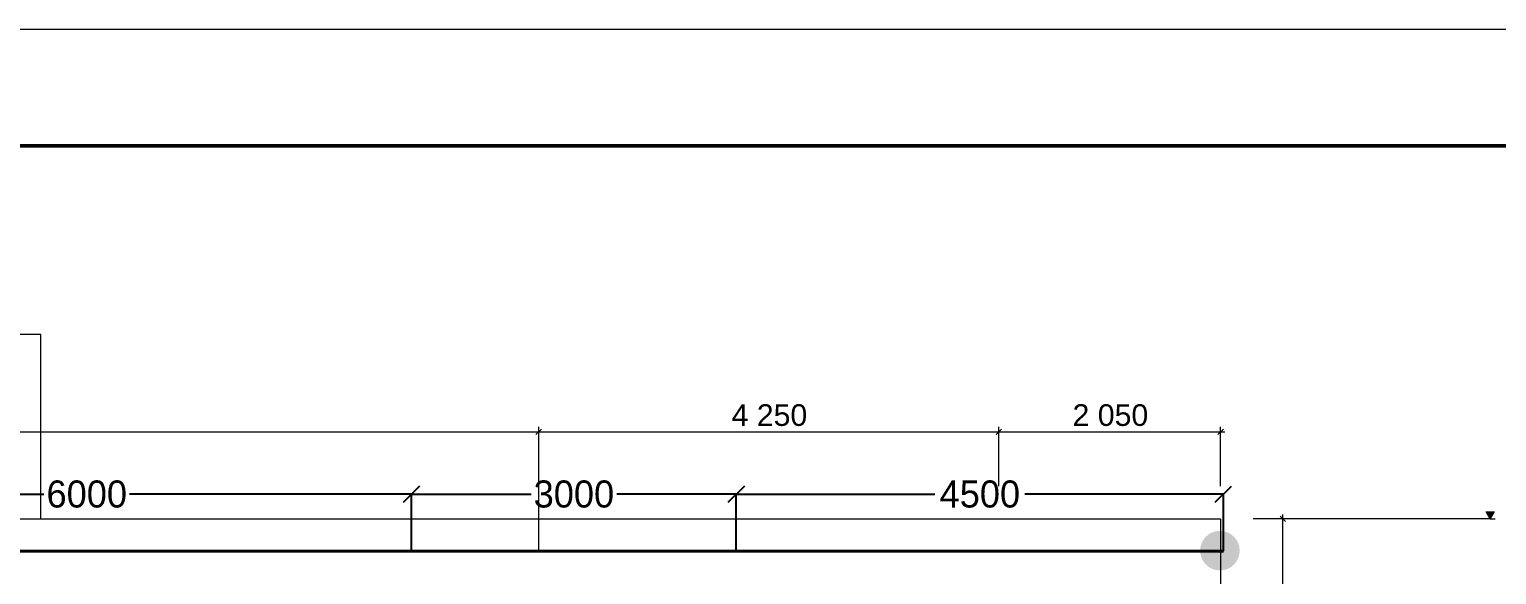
# Model space of a CAD drawing. Header units: millimetres. Extents: x 1499747 to 4230374, y -28481 to 441852.
# Drawn here: x 2741656 to 2755211, y 205418 to 210452 of the extents above; entities that cross this region are included whole.
import ezdxf
from ezdxf.enums import TextEntityAlignment as Align
from ezdxf.xclip import XClip

# ---------------------------------------------------------------- set-up
doc = ezdxf.new("R2010")
doc.units = ezdxf.units.MM
doc.header["$MEASUREMENT"] = 0
doc.header["$XCLIPFRAME"] = 0
doc.layers.add('0_ANNOT_Dimensions', color=7, linetype='Continuous')
for name, color, linetype, lineweight in [('1 Фасад_42_Конструктив - Стены Ненесущие Газоблок_Ном._пера__1_Ном._пера__7', 7, 'Continuous', 18), ('1 Фасад_42_Парапет_Ном._пера__20_Ном._пера__1', 1, 'Continuous', 18), ('1 Фасад_42_Размер - Общий_Ном._пера__1_Ном._пера__7', 7, 'Continuous', 18), ('Кабель 2x4mm', 200, 'Continuous', 30), ('Кабель 2х6 mm', 150, 'Continuous', 30)]:
    doc.layers.add(name, color=color, linetype=linetype, lineweight=lineweight)
doc.styles.add('СГЕНЕРИР_СТИЛЬ_2', font='arial.ttf')
doc.styles.add('СПДС', font='isocpeur.ttf', dxfattribs={"width": 0.9})
doc.dimstyles.get("Standard").update_dxf_attribs({"dimtxt": 0.18, "dimasz": 0.18, "dimexe": 0.18, "dimexo": 0.0625, "dimgap": 0.09, "dimtad": 0, "dimtih": 1, "dimtoh": 1, "dimdec": 4, "dimzin": 0, "dimdsep": 46, "dimtxsty": 'Standard', "dimcen": 0.09, "dimadec": 0, "dimazin": 0, "dimtfac": 1, "dimtdec": 4, "dimtofl": 0, "dimtmove": 0, "dimatfit": 3, "dimfxl": 1, "dimtolj": 1, "dimtzin": 0, "dimarcsym": 0})

# ---------------------------------------------------------------- blocks, each defined once
blk = doc.blocks.new('Чертеж_5_42', base_point=(1557140, 9891))
at = {"layer": '1 Фасад_42_Размер - Общий_Ном._пера__1_Ном._пера__7', "linetype": 'Continuous', "true_color": 0x939598}
blk.add_hatch(color=252, dxfattribs=at).paths.add_polyline_path([(1561430, 56541), (1561466, 56604), (1561393, 56604)])
at = {"layer": '1 Фасад_42_Конструктив - Стены Ненесущие Газоблок_Ном._пера__1_Ном._пера__7', "color": 252, "linetype": 'Continuous', "true_color": 0x939598}
for p, q in [((1548040, 58241), (1538735, 58241)), ((1548040, 56541), (1548040, 58241))]:
    blk.add_line(p, q, dxfattribs=at)
at = {"layer": '1 Фасад_42_Парапет_Ном._пера__20_Ном._пера__1', "color": 252, "linetype": 'Continuous', "true_color": 0x939598}
for p, q in [((1547615, 56541), (1558940, 56541)), ((1558940, 56541), (1558940, 55941))]:
    blk.add_line(p, q, dxfattribs=at)
at = {"layer": '1 Фасад_42_Размер - Общий_Ном._пера__1_Ном._пера__7', "color": 252, "linetype": 'Continuous', "true_color": 0x939598}
for p, q in [((1538652, 57343), (1552640, 57343)), ((1552665, 57368), (1552615, 57318)), ((1552665, 57368), (1552615, 57318)), ((1552640, 56241), (1552640, 57390)), ((1552640, 56241), (1552640, 57390)), ((1552640, 57343), (1556890, 57343)), ((1556915, 57368), (1556865, 57318)), ((1556915, 57368), (1556865, 57318)), ((1556890, 56841), (1556890, 57390)), ((1556890, 57343), (1558940, 57343)), ((1556890, 57343), (1558940, 57343)), ((1558915, 57318), (1558965, 57368)), ((1558940, 56841), (1558940, 57390)), ((1558940, 57343), (1558978, 57343)), ((1561430, 56541), (1559240, 56541)), ((1559562, 56541), (1559240, 56541)), ((1559540, 56516), (1559490, 56566)), ((1559515, 56541), (1559515, 56579)), ((1559515, 54741), (1559515, 56541)), ((1561430, 56541), (1561393, 56604)), ((1561393, 56604), (1561466, 56604)), ((1561466, 56604), (1561430, 56541)), ((1561430, 56541), (1561477, 56541))]:
    blk.add_line(p, q, dxfattribs=at)
at = {"layer": '1 Фасад_42_Размер - Общий_Ном._пера__1_Ном._пера__7', "color": 252, "linetype": 'Continuous', "true_color": 0x939598, "char_height": 200, "attachment_point": 7, "style": 'СГЕНЕРИР_СТИЛЬ_2'}
for s, insert in [('\\A1;{\\pql;\\fArial|b0|i0|c204|p0;\\W1.000000;4\xa0250}', (1554422, 57395)), ('\\A1;{\\pql;\\fArial|b0|i0|c204|p0;\\W1.000000;2\xa0050}', (1557572, 57395))]:
    blk.add_mtext(s, dxfattribs=dict(at, insert=insert))
blk = doc.blocks.new('_Oblique')
at = {"color": 0, "linetype": 'ByBlock', "lineweight": -2}
blk.add_line((-0.5, -0.5), (0.5, 0.5), dxfattribs=at)
blk = doc.blocks.new('*D536')
at = {"layer": '0_ANNOT_Dimensions', "color": 0, "lineweight": -2, "transparency": 16777216}
for p, q in [((2739187, 205635), (2739187, 206161)), ((2739187, 206161), (2741791, 206161)), ((2745187, 206161), (2742583, 206161)), ((2745187, 205635), (2745187, 206161))]:
    blk.add_line(p, q, dxfattribs=at)
at = {"layer": 'Defpoints', "color": 0, "lineweight": 30, "transparency": 16777216}
for p in [(2745187, 206161), (2739187, 205635), (2745187, 205635)]:
    blk.add_point(p, dxfattribs=at)
at = {"layer": '0_ANNOT_Dimensions', "color": 0, "lineweight": -2, "transparency": 16777216, "xscale": 150, "yscale": 150, "zscale": 150, "rotation": 180}
blk.add_blockref('_Oblique', (2739187, 206161), dxfattribs=at)
at = {"layer": '0_ANNOT_Dimensions', "color": 0, "lineweight": -2, "transparency": 16777216, "xscale": 150, "yscale": 150, "zscale": 150}
blk.add_blockref('_Oblique', (2745187, 206161), dxfattribs=at)
at = {"layer": '0_ANNOT_Dimensions', "color": 0, "lineweight": 25, "transparency": 16777216, "insert": (2742187, 206161), "char_height": 250, "attachment_point": 5}
blk.add_mtext('\\A1;6000', dxfattribs=at)
blk = doc.blocks.new('*D537')
at = {"layer": '0_ANNOT_Dimensions', "color": 0, "lineweight": -2, "transparency": 16777216}
for p, q in [((2745187, 205635), (2745187, 206161)), ((2745187, 206161), (2746291, 206161)), ((2748187, 206161), (2747083, 206161)), ((2748187, 205635), (2748187, 206161))]:
    blk.add_line(p, q, dxfattribs=at)
at = {"layer": 'Defpoints', "color": 0, "lineweight": 30, "transparency": 16777216}
for p in [(2748187, 206161), (2745187, 205635), (2748187, 205635)]:
    blk.add_point(p, dxfattribs=at)
at = {"layer": '0_ANNOT_Dimensions', "color": 0, "lineweight": -2, "transparency": 16777216, "xscale": 150, "yscale": 150, "zscale": 150, "rotation": 180}
blk.add_blockref('_Oblique', (2745187, 206161), dxfattribs=at)
at = {"layer": '0_ANNOT_Dimensions', "color": 0, "lineweight": -2, "transparency": 16777216, "xscale": 150, "yscale": 150, "zscale": 150}
blk.add_blockref('_Oblique', (2748187, 206161), dxfattribs=at)
at = {"layer": '0_ANNOT_Dimensions', "color": 0, "lineweight": 25, "transparency": 16777216, "insert": (2746687, 206161), "char_height": 250, "attachment_point": 5}
blk.add_mtext('\\A1;3000', dxfattribs=at)
blk = doc.blocks.new('*D538')
at = {"layer": '0_ANNOT_Dimensions', "color": 0, "lineweight": -2, "transparency": 16777216}
for p, q in [((2748187, 205635), (2748187, 206161)), ((2748187, 206161), (2750021, 206161)), ((2752687, 206161), (2750854, 206161)), ((2752687, 205635), (2752687, 206161))]:
    blk.add_line(p, q, dxfattribs=at)
at = {"layer": 'Defpoints', "color": 0, "lineweight": 30, "transparency": 16777216}
for p in [(2752687, 206161), (2748187, 205635), (2752687, 205635)]:
    blk.add_point(p, dxfattribs=at)
at = {"layer": '0_ANNOT_Dimensions', "color": 0, "lineweight": -2, "transparency": 16777216, "xscale": 150, "yscale": 150, "zscale": 150, "rotation": 180}
blk.add_blockref('_Oblique', (2748187, 206161), dxfattribs=at)
at = {"layer": '0_ANNOT_Dimensions', "color": 0, "lineweight": -2, "transparency": 16777216, "xscale": 150, "yscale": 150, "zscale": 150}
blk.add_blockref('_Oblique', (2752687, 206161), dxfattribs=at)
at = {"layer": '0_ANNOT_Dimensions', "color": 0, "lineweight": 25, "transparency": 16777216, "insert": (2750437, 206161), "char_height": 250, "attachment_point": 5}
blk.add_mtext('\\A1;4500', dxfattribs=at)
blk = doc.blocks.new('*U32')
at = {"lineweight": 0}
blk.add_lwpolyline([(-415, -5), (5, -5), (5, 292), (-415, 292)], close=True, dxfattribs=at)
at = {"color": 0, "linetype": 'Continuous', "lineweight": 50}
blk.add_lwpolyline([(-395, 287), (0, 287), (0, 0), (-395, 0)], close=True, dxfattribs=at)
at = {"style": 'СПДС'}
for tag, p in [('ШИФР_ПРОЕКТА_ЛИСТ2', (-65, 7.5)), ('ЛИСТ_второй', (-5, 5))]:
    blk.add_attdef(tag, text='', height=2.5, dxfattribs=at).set_placement(p, align=Align.MIDDLE_CENTER)

msp = doc.modelspace()

# ---------------------------------------------------------------- block references
at = {"layer": 'Кабель 2х6 mm', "lineweight": 35}
ref = msp.add_blockref('Чертеж_5_42', (2750861.57013, 159284.39347), dxfattribs=at)
XClip(ref).set_block_clipping_path([(1496000, -1299.0576434789), (1580000, 60181.6414690267)])

# ---------------------------------------------------------------- next in the draw order: hatches: boundary and pattern name
at = {"layer": 'Кабель 2x4mm', "lineweight": 30, "true_color": 0xcd2027}
h = msp.add_hatch(color=242, dxfattribs=at)
h.dxf.hatch_style = 1
edge = h.paths.add_edge_path()
edge.add_arc((2752654.75856, 205639.6591), 182.88557, 0, 360)

# ---------------------------------------------------------------- next in the draw order: linework, layer by layer
at = {"layer": 'Кабель 2х6 mm', "color": 219, "lineweight": 40, "true_color": 0x642165}
for points in [[(2739187.28427, 205634.72549), (2745187.28427, 205634.72549)], [(2748187.28427, 205634.72549), (2752687.28427, 205634.72549)]]:
    msp.add_lwpolyline(points, dxfattribs=at)
at = {"layer": 'Кабель 2х6 mm', "color": 215, "lineweight": 40, "true_color": 0xa953a0}
msp.add_lwpolyline([(2745187.28427, 205634.72549), (2748187.28427, 205634.72549)], dxfattribs=at)

# ---------------------------------------------------------------- next in the draw order: block references
at = {"lineweight": 0, "xscale": 215.0767254341117, "yscale": 215.0767254341117, "zscale": 215.0767254341117}
msp.add_blockref('*U32', (2773783.62273, 147650.01313), dxfattribs=at)

# ---------------------------------------------------------------- next in the draw order: dimensions: what is measured, and where the dimension line sits
at = {"layer": '0_ANNOT_Dimensions', "lineweight": 25}
for base, p1, p2, picture, middle in [((2745187.28427, 206161.29667), (2739187.28427, 205634.72549), (2745187.28427, 205634.72549), '*D536', (2742187.28427, 206161.29667)), ((2748187.28427, 206161.29667), (2745187.28427, 205634.72549), (2748187.28427, 205634.72549), '*D537', (2746687.28427, 206161.29667)), ((2752687.28427, 206161.29667), (2748187.28427, 205634.72549), (2752687.28427, 205634.72549), '*D538', (2750437.28427, 206161.29667))]:
    dim = msp.add_linear_dim(base=base, p1=p1, p2=p2, dimstyle='Standard', override={"dimtxt": 250, "dimasz": 150, "dimdec": 0, "dimblk1": 'Oblique', "dimblk2": 'Oblique', "dimsah": 1}, dxfattribs=at)
    dim.commit()
    dim.dimension.update_dxf_attribs({"geometry": picture, "text_midpoint": middle})

doc.saveas('drawing.dxf')
